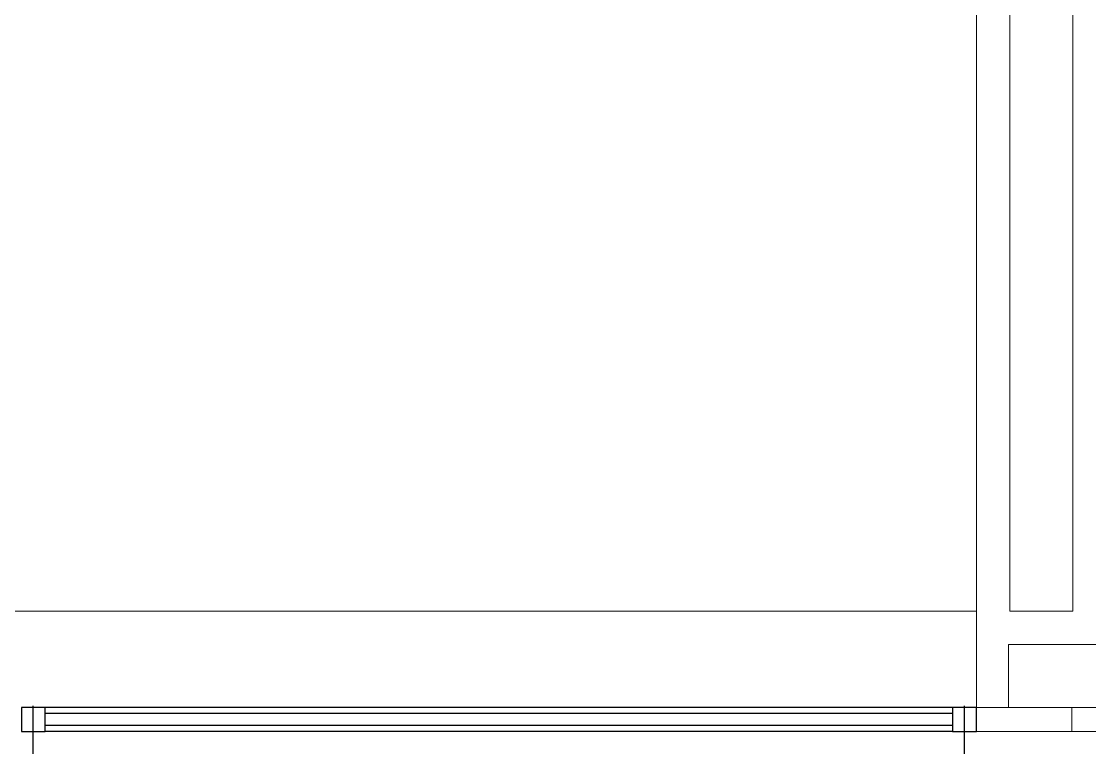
# Model space of a CAD drawing. Header units: millimetres. Extents: x -36 to 64, y 70 to 162.
# Drawn here: x -3.04 to -0.803, y 73.429 to 74.963 of the extents above; entities that cross this region are included whole.
import ezdxf

# ---------------------------------------------------------------- set-up
doc = ezdxf.new("R2010")
doc.units = ezdxf.units.MM
doc.header["$LTSCALE"] = 0.02
doc.linetypes.add('OF 00 Ground$0$DASHDOT2', pattern=[12.7, 6.35, -3.175, 0, -3.175])
for name, color, linetype in [('OF 00 Ground$0$A-MARCOS', 1, 'Continuous'), ('OF 00 Ground$0$A-VENTANAS', 5, 'Continuous'), ('OF 00 Ground$0$panel fachada', 4, 'Continuous'), ('OF 00 Ground$0$Pladur', 3, 'Continuous')]:
    doc.layers.add(name, color=color, linetype=linetype)
doc.layers.add('OF 00 Ground$0$Superficies', color=81, linetype='Continuous', lineweight=70, plot=False)

# ---------------------------------------------------------------- blocks, each defined once
blk = doc.blocks.new('*U470')
at = {"layer": 'OF 00 Ground$0$A-MARCOS', "color": 6, "linetype": 'OF 00 Ground$0$DASHDOT2', "ltscale": 0.05}
for p, q in [((0.025, -0.0964), (0.025, 0.0464)), ((1.975, -0.0964), (1.975, 0.0464))]:
    blk.add_line(p, q, dxfattribs=at)
at = {"layer": 'OF 00 Ground$0$A-MARCOS', "flags": 128}
for points in [[(0, 0), (0.05, 0), (0.05, -0.05), (0, -0.05)], [(1.95, 0), (2, 0), (2, -0.05), (1.95, -0.05)]]:
    blk.add_lwpolyline(points, close=True, dxfattribs=at)
at = {"layer": 'OF 00 Ground$0$A-VENTANAS', "color": 6}
for p, q in [((0.05, 0), (1.95, 0)), ((0.05, -0.05), (1.95, -0.05))]:
    blk.add_line(p, q, dxfattribs=at)
at = {"layer": 'OF 00 Ground$0$A-VENTANAS'}
for p, q in [((0.05, -0.0124), (1.95, -0.0124)), ((0.05, -0.0376), (1.95, -0.0376))]:
    blk.add_line(p, q, dxfattribs=at)

msp = doc.modelspace()

# ---------------------------------------------------------------- linework, layer by layer
at = {"lineweight": 0}
msp.add_lwpolyline([(-26.1764, 83.0556), (-26.1764, 80.9277), (-24.7044, 80.9277), (-24.7044, 73.9959), (-24.7044, 73.7258), (-1.0404, 73.7277), (-1.0404, 83.0556)], close=True, dxfattribs=at)
at = {"layer": 'OF 00 Ground$0$panel fachada', "linetype": 'Continuous', "lineweight": 0}
for points in [[(-0.8404, 73.5256), (-1.0404, 73.5256), (-1.0404, 73.4756), (-0.8404, 73.4756)], [(1.5596, 73.5256), (-0.8404, 73.5256), (-0.8404, 73.4756), (1.5596, 73.4756)]]:
    msp.add_lwpolyline(points, close=True, dxfattribs=at)
at = {"layer": 'OF 00 Ground$0$Pladur', "linetype": 'Continuous', "lineweight": 0}
for p, q in [((-1.0404, 83.0556), (-1.0404, 73.7277)), ((-0.9704, 73.7277), (-0.9704, 83.0556)), ((-0.8384, 73.7277), (-0.8384, 83.0556)), ((-1.0404, 73.7277), (-3.0404, 73.7277)), ((-1.0404, 73.7277), (-1.0404, 73.5256)), ((-0.8384, 73.7277), (-0.9704, 73.7277)), ((-0.9734, 73.5256), (-0.9734, 73.6576)), ((-0.9734, 73.6576), (-0.8404, 73.6576)), ((-0.8404, 73.6577), (1.3334, 73.6577)), ((-1.0404, 73.5256), (-0.9734, 73.5256))]:
    msp.add_line(p, q, dxfattribs=at)
at = {"layer": 'OF 00 Ground$0$Superficies', "lineweight": 0}
msp.add_lwpolyline([(-7.9044, 83.0556), (-5.9366, 83.0556), (-5.9366, 82.7875), (-5.3965, 82.7875), (-5.3965, 83.0556), (-1.0404, 83.0556), (-1.0404, 73.7277), (-5.3965, 73.7277), (-5.3965, 73.9957), (-5.9366, 73.9957), (-5.9366, 73.7277), (-8.9044, 73.7277), (-8.9044, 83.0556)], dxfattribs=at)

# ---------------------------------------------------------------- block references
at = {"layer": 'OF 00 Ground$0$A-VENTANAS', "linetype": 'Continuous', "lineweight": 0, "xscale": -1}
msp.add_blockref('*U470', (-1.0404, 73.5256), dxfattribs=at)

doc.saveas('drawing.dxf')
